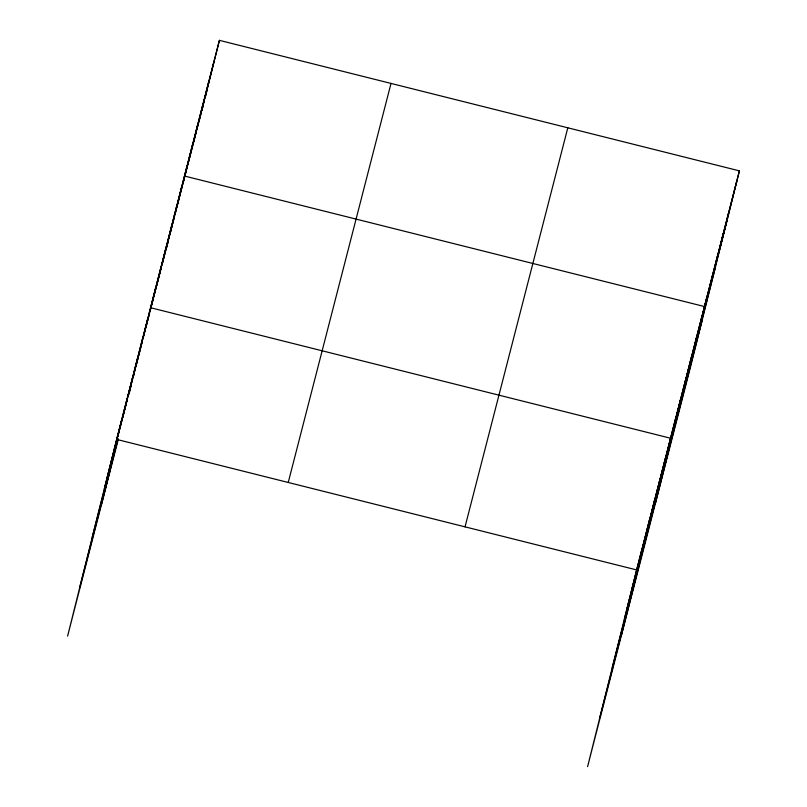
<?xml version="1.0" encoding="UTF-8"?>
<svg xmlns="http://www.w3.org/2000/svg" width="807" height="807" viewBox="0 0 807 807"><rect width="100%" height="100%" fill="white"/><g stroke="black" fill="none" stroke-linecap="round" stroke-linejoin="round"><path stroke-width="1.21" d="M739.404 170.872L636.632 569.924L587.587 766.65L690.358 367.599L739.404 170.872L219.413 40.35L116.642 439.401L67.596 636.128L118.326 439.159M106.958 478.591L121.867 419.146M112.173 458.336L127.082 398.88M132.298 378.624L117.691 436.869L119.708 429.072M137.513 358.369L122.614 417.814L126.961 400.928M128.131 396.348L142.738 338.103M147.953 317.847L133.044 377.293L135.072 369.414M101.511 504.446L117.802 439.089M129.312 392.938L131.047 385.988M133.357 376.728L134.224 373.248M136.534 363.987L138.259 357.037L135.657 367.165M138.562 355.826L155.781 287.453M146.087 326.643L160.996 267.198M151.605 305.187L166.212 246.932M171.427 226.676L156.528 286.122L160.875 269.245M162.046 264.666L176.652 206.421M181.868 186.155L166.958 245.61L168.118 241.101M166.403 248.516L168.138 241.565M170.448 232.295L172.184 225.345L168.703 238.852M187.163 165.586L172.476 224.144L174.564 216.074M192.54 144.715L177.55 204.474L180.243 194.033M197.917 123.844L183.229 182.392L188.303 162.721M203.293 102.973L188.606 161.521L190.997 152.291M193.68 141.85L208.67 82.092M199.057 120.979L214.047 61.221M201.921 110.519L203.082 105.888M205.099 97.778L219.413 40.35M626.948 609.114L641.847 549.658M632.163 588.848L649.675 519.274M639.991 558.464L654.891 499.019M645.207 538.198L660.116 478.753M650.422 517.943L665.331 458.497M621.501 634.958L670.546 438.231L150.556 307.719M660.862 477.421L675.762 417.976M666.078 457.166L680.977 397.72M671.293 436.91L686.202 377.454M676.508 416.644L691.417 357.198M681.733 396.388L696.633 336.933M686.949 376.123L701.848 316.677M655.415 503.275L707.154 296.108M697.541 334.996L712.52 275.237M702.917 314.115L717.897 254.366M708.294 293.244L723.274 233.485M713.67 272.373L728.65 212.614M719.047 251.502L736.72 181.303M104.345 488.719L117.398 438.07M120.293 426.822L122.321 418.934M128.404 395.299L132.762 378.422M138.552 355.907L140.872 346.909M141.164 345.779L142.325 341.28M143.485 336.771L149.567 313.136M150.152 310.887L151.312 306.388M151.595 305.258L153.623 297.38M153.915 296.26L156.235 287.252M162.036 264.736L166.676 246.73M175.169 213.754L177.258 205.634M180.546 192.873L182.927 183.603M191.289 151.131L196.373 131.42M196.969 129.1L201.447 111.699M201.75 110.539L204.433 100.108M205.028 97.788L207.117 89.668M92.22 537.371L117.439 439.442M79.722 587.486L117.983 438.917M288.24 482.475L391.012 83.424M465.034 526.85L567.805 127.799M624.336 619.241L727.107 220.19M612.21 667.883L714.982 268.832M599.712 718.008L702.483 318.957M184.48 176.027L704.461 306.549M116.642 439.401L636.632 569.924"/></g></svg>
